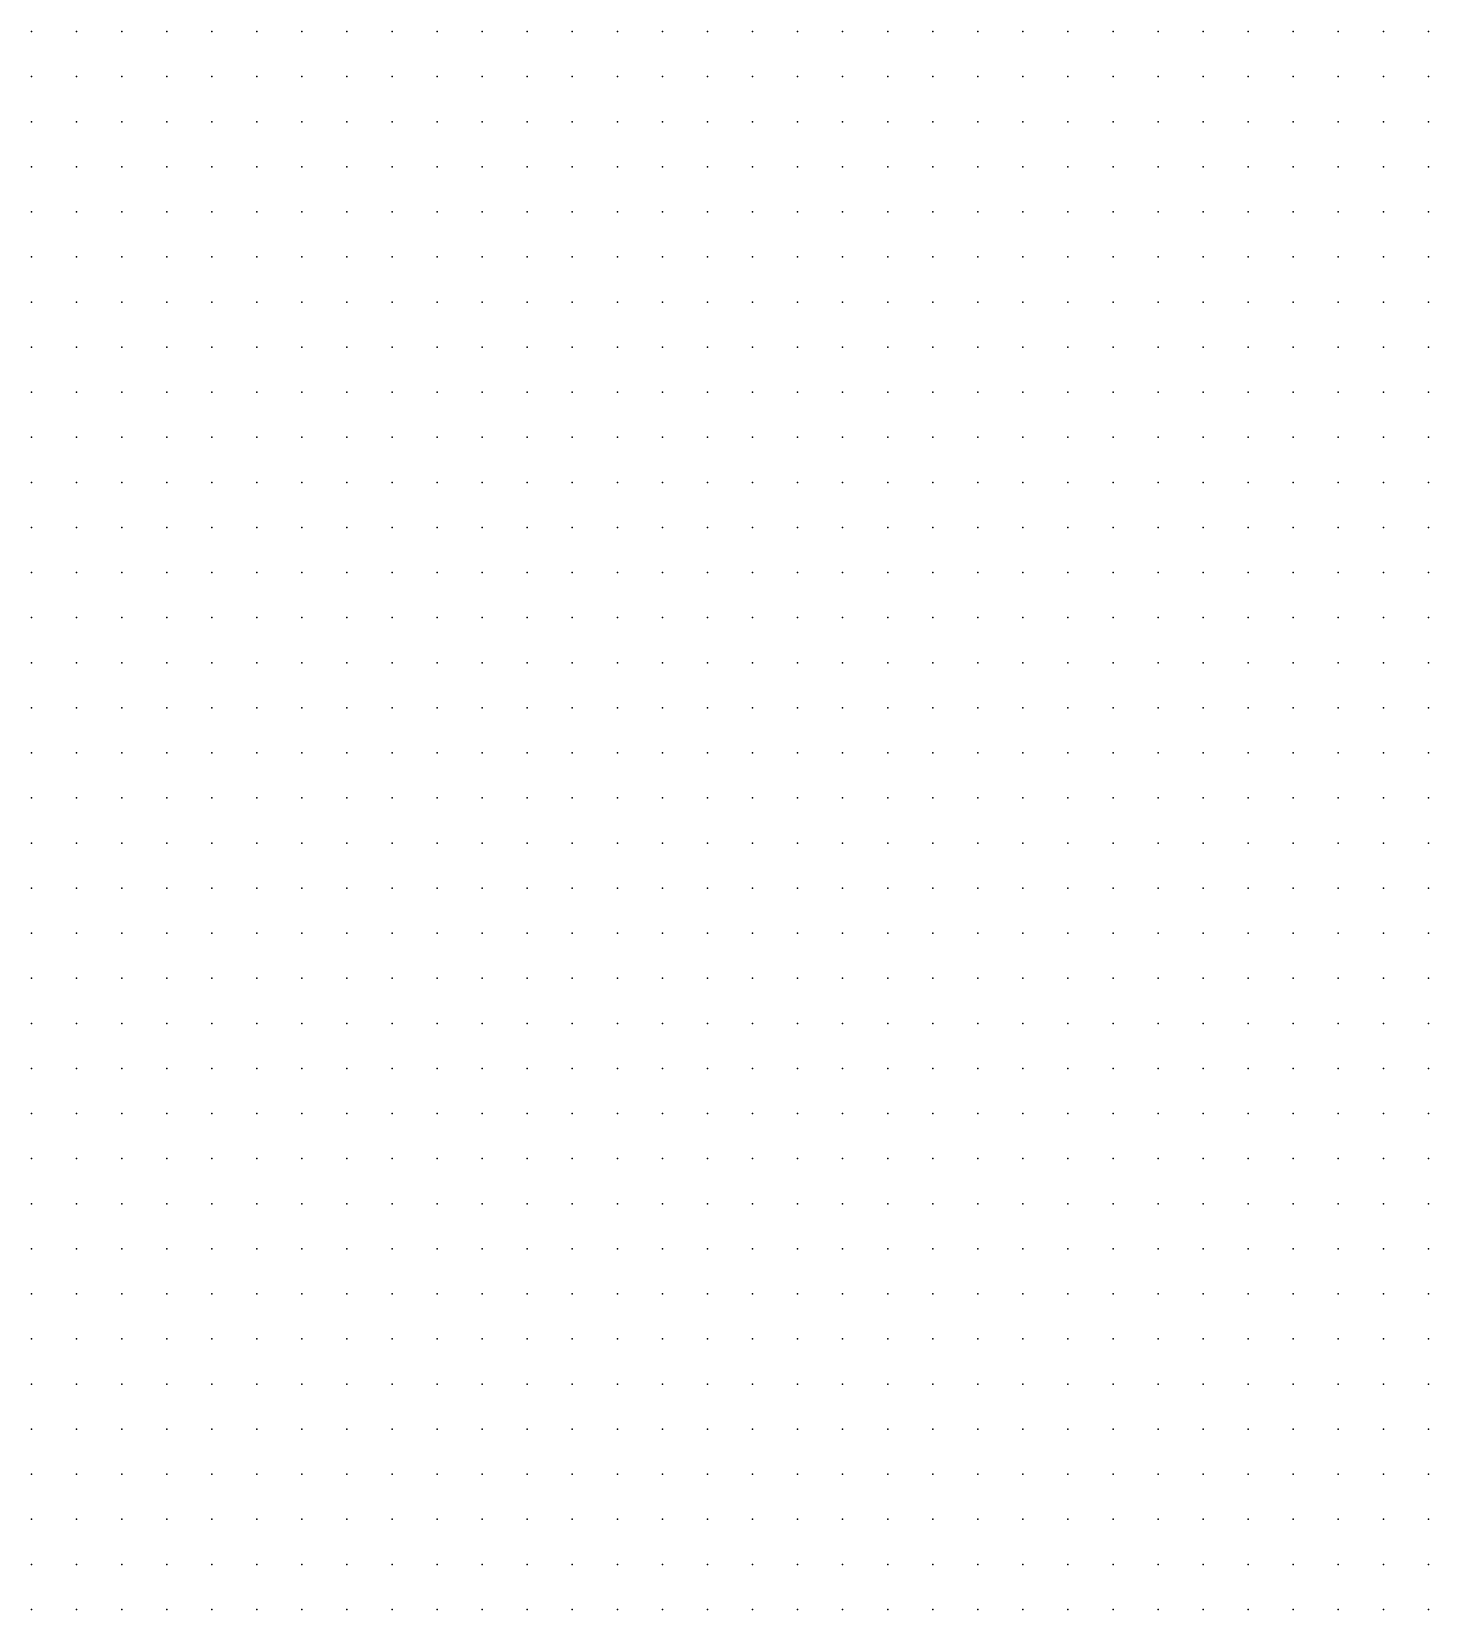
# Model space of a CAD drawing. Header units: metres. Extents: x 287878 to 288137, y 62805 to 63074.
# Drawn here: x 287943 to 287974, y 62912 to 62947 of the extents above; entities that cross this region are included whole.
import ezdxf

# ---------------------------------------------------------------- set-up
doc = ezdxf.new("R2010")
doc.units = ezdxf.units.M
doc.layers.add('SURVEY_INTERP', color=8, linetype='Continuous')

msp = doc.modelspace()

# ---------------------------------------------------------------- linework, layer by layer
at = {"layer": 'SURVEY_INTERP'}
for p in [(287943, 62947, 120.761), (287944, 62947, 120.745), (287945, 62947, 120.729), (287946, 62947, 120.712), (287947, 62947, 120.695), (287948, 62947, 120.678), (287949, 62947, 120.66), (287950, 62947, 120.641), (287951, 62947, 120.623), (287952, 62947, 120.604), (287953, 62947, 120.584), (287954, 62947, 120.564), (287955, 62947, 120.544), (287956, 62947, 120.524), (287957, 62947, 120.503), (287958, 62947, 120.482), (287959, 62947, 120.46), (287960, 62947, 120.439), (287961, 62947, 120.417), (287962, 62947, 120.394), (287963, 62947, 120.372), (287964, 62947, 120.349), (287965, 62947, 120.326), (287966, 62947, 120.303), (287967, 62947, 120.28), (287968, 62947, 120.256), (287969, 62947, 120.232), (287970, 62947, 120.209), (287971, 62947, 120.185), (287972, 62947, 120.16), (287973, 62947, 120.136), (287974, 62947, 120.112), (287943, 62946, 120.712), (287944, 62946, 120.696), (287945, 62946, 120.68), (287946, 62946, 120.663), (287947, 62946, 120.646), (287948, 62946, 120.628), (287949, 62946, 120.611), (287950, 62946, 120.592), (287951, 62946, 120.574), (287952, 62946, 120.555), (287953, 62946, 120.536), (287954, 62946, 120.516), (287955, 62946, 120.496), (287956, 62946, 120.476), (287957, 62946, 120.455), (287958, 62946, 120.434), (287959, 62946, 120.413), (287960, 62946, 120.391), (287961, 62946, 120.37), (287962, 62946, 120.348), (287963, 62946, 120.325), (287964, 62946, 120.303), (287965, 62946, 120.28), (287966, 62946, 120.257), (287967, 62946, 120.234), (287968, 62946, 120.211), (287969, 62946, 120.187), (287970, 62946, 120.164), (287971, 62946, 120.14), (287972, 62946, 120.116), (287973, 62946, 120.092), (287974, 62946, 120.068), (287943, 62945, 120.663), (287944, 62945, 120.647), (287945, 62945, 120.631), (287946, 62945, 120.614), (287947, 62945, 120.597), (287948, 62945, 120.58), (287949, 62945, 120.562), (287950, 62945, 120.544), (287951, 62945, 120.526), (287952, 62945, 120.507), (287953, 62945, 120.488), (287954, 62945, 120.468), (287955, 62945, 120.448), (287956, 62945, 120.428), (287957, 62945, 120.408), (287958, 62945, 120.387), (287959, 62945, 120.366), (287960, 62945, 120.345), (287961, 62945, 120.323), (287962, 62945, 120.301), (287963, 62945, 120.279), (287964, 62945, 120.257), (287965, 62945, 120.234), (287966, 62945, 120.212), (287967, 62945, 120.189), (287968, 62945, 120.166), (287969, 62945, 120.143), (287970, 62945, 120.119), (287971, 62945, 120.096), (287972, 62945, 120.072), (287973, 62945, 120.049), (287974, 62945, 120.025), (287943, 62944, 120.614), (287944, 62944, 120.599), (287945, 62944, 120.583), (287946, 62944, 120.566), (287947, 62944, 120.549), (287948, 62944, 120.532), (287949, 62944, 120.514), (287950, 62944, 120.496), (287951, 62944, 120.478), (287952, 62944, 120.459), (287953, 62944, 120.44), (287954, 62944, 120.421), (287955, 62944, 120.401), (287956, 62944, 120.381), (287957, 62944, 120.361), (287958, 62944, 120.34), (287959, 62944, 120.32), (287960, 62944, 120.299), (287961, 62944, 120.277), (287962, 62944, 120.256), (287963, 62944, 120.234), (287964, 62944, 120.212), (287965, 62944, 120.189), (287966, 62944, 120.167), (287967, 62944, 120.144), (287968, 62944, 120.122), (287969, 62944, 120.099), (287970, 62944, 120.076), (287971, 62944, 120.052), (287972, 62944, 120.029), (287973, 62944, 120.006), (287974, 62944, 119.982), (287943, 62943, 120.567), (287944, 62943, 120.551), (287945, 62943, 120.535), (287946, 62943, 120.519), (287947, 62943, 120.502), (287948, 62943, 120.485), (287949, 62943, 120.467), (287950, 62943, 120.449), (287951, 62943, 120.431), (287952, 62943, 120.412), (287953, 62943, 120.393), (287954, 62943, 120.374), (287955, 62943, 120.355), (287956, 62943, 120.335), (287957, 62943, 120.315), (287958, 62943, 120.295), (287959, 62943, 120.274), (287960, 62943, 120.253), (287961, 62943, 120.232), (287962, 62943, 120.21), (287963, 62943, 120.189), (287964, 62943, 120.167), (287965, 62943, 120.145), (287966, 62943, 120.123), (287967, 62943, 120.1), (287968, 62943, 120.078), (287969, 62943, 120.055), (287970, 62943, 120.032), (287971, 62943, 120.009), (287972, 62943, 119.986), (287973, 62943, 119.963), (287974, 62943, 119.94), (287943, 62942, 120.52), (287944, 62942, 120.504), (287945, 62942, 120.488), (287946, 62942, 120.472), (287947, 62942, 120.455), (287948, 62942, 120.438), (287949, 62942, 120.42), (287950, 62942, 120.403), (287951, 62942, 120.385), (287952, 62942, 120.366), (287953, 62942, 120.347), (287954, 62942, 120.328), (287955, 62942, 120.309), (287956, 62942, 120.289), (287957, 62942, 120.269), (287958, 62942, 120.249), (287959, 62942, 120.229), (287960, 62942, 120.208), (287961, 62942, 120.187), (287962, 62942, 120.166), (287963, 62942, 120.144), (287964, 62942, 120.123), (287965, 62942, 120.101), (287966, 62942, 120.079), (287967, 62942, 120.057), (287968, 62942, 120.034), (287969, 62942, 120.012), (287970, 62942, 119.989), (287971, 62942, 119.967), (287972, 62942, 119.944), (287973, 62942, 119.921), (287974, 62942, 119.898), (287943, 62941, 120.473), (287944, 62941, 120.458), (287945, 62941, 120.442), (287946, 62941, 120.425), (287947, 62941, 120.409), (287948, 62941, 120.392), (287949, 62941, 120.374), (287950, 62941, 120.357), (287951, 62941, 120.339), (287952, 62941, 120.32), (287953, 62941, 120.302), (287954, 62941, 120.283), (287955, 62941, 120.264), (287956, 62941, 120.244), (287957, 62941, 120.224), (287958, 62941, 120.204), (287959, 62941, 120.184), (287960, 62941, 120.163), (287961, 62941, 120.143), (287962, 62941, 120.122), (287963, 62941, 120.1), (287964, 62941, 120.079), (287965, 62941, 120.057), (287966, 62941, 120.036), (287967, 62941, 120.014), (287968, 62941, 119.991), (287969, 62941, 119.969), (287970, 62941, 119.947), (287971, 62941, 119.924), (287972, 62941, 119.902), (287973, 62941, 119.879), (287974, 62941, 119.856), (287943, 62940, 120.427), (287944, 62940, 120.412), (287945, 62940, 120.396), (287946, 62940, 120.38), (287947, 62940, 120.363), (287948, 62940, 120.346), (287949, 62940, 120.329), (287950, 62940, 120.311), (287951, 62940, 120.293), (287952, 62940, 120.275), (287953, 62940, 120.257), (287954, 62940, 120.238), (287955, 62940, 120.219), (287956, 62940, 120.199), (287957, 62940, 120.18), (287958, 62940, 120.16), (287959, 62940, 120.14), (287960, 62940, 120.119), (287961, 62940, 120.099), (287962, 62940, 120.078), (287963, 62940, 120.057), (287964, 62940, 120.036), (287965, 62940, 120.014), (287966, 62940, 119.993), (287967, 62940, 119.971), (287968, 62940, 119.949), (287969, 62940, 119.927), (287970, 62940, 119.905), (287971, 62940, 119.883), (287972, 62940, 119.86), (287973, 62940, 119.838), (287974, 62940, 119.815), (287943, 62939, 120.382), (287944, 62939, 120.367), (287945, 62939, 120.351), (287946, 62939, 120.334), (287947, 62939, 120.318), (287948, 62939, 120.301), (287949, 62939, 120.284), (287950, 62939, 120.266), (287951, 62939, 120.249), (287952, 62939, 120.231), (287953, 62939, 120.212), (287954, 62939, 120.193), (287955, 62939, 120.174), (287956, 62939, 120.155), (287957, 62939, 120.136), (287958, 62939, 120.116), (287959, 62939, 120.096), (287960, 62939, 120.076), (287961, 62939, 120.055), (287962, 62939, 120.035), (287963, 62939, 120.014), (287964, 62939, 119.993), (287965, 62939, 119.972), (287966, 62939, 119.95), (287967, 62939, 119.929), (287968, 62939, 119.907), (287969, 62939, 119.885), (287970, 62939, 119.863), (287971, 62939, 119.841), (287972, 62939, 119.819), (287973, 62939, 119.797), (287974, 62939, 119.775), (287943, 62938, 120.337), (287944, 62938, 120.322), (287945, 62938, 120.306), (287946, 62938, 120.29), (287947, 62938, 120.273), (287948, 62938, 120.257), (287949, 62938, 120.24), (287950, 62938, 120.222), (287951, 62938, 120.204), (287952, 62938, 120.186), (287953, 62938, 120.168), (287954, 62938, 120.15), (287955, 62938, 120.131), (287956, 62938, 120.112), (287957, 62938, 120.092), (287958, 62938, 120.073), (287959, 62938, 120.053), (287960, 62938, 120.033), (287961, 62938, 120.013), (287962, 62938, 119.992), (287963, 62938, 119.971), (287964, 62938, 119.951), (287965, 62938, 119.93), (287966, 62938, 119.908), (287967, 62938, 119.887), (287968, 62938, 119.866), (287969, 62938, 119.844), (287970, 62938, 119.822), (287971, 62938, 119.801), (287972, 62938, 119.779), (287973, 62938, 119.757), (287974, 62938, 119.735), (287943, 62937, 120.293), (287944, 62937, 120.278), (287945, 62937, 120.262), (287946, 62937, 120.246), (287947, 62937, 120.229), (287948, 62937, 120.213), (287949, 62937, 120.196), (287950, 62937, 120.178), (287951, 62937, 120.161), (287952, 62937, 120.143), (287953, 62937, 120.125), (287954, 62937, 120.106), (287955, 62937, 120.087), (287956, 62937, 120.069), (287957, 62937, 120.049), (287958, 62937, 120.03), (287959, 62937, 120.01), (287960, 62937, 119.99), (287961, 62937, 119.97), (287962, 62937, 119.95), (287963, 62937, 119.929), (287964, 62937, 119.909), (287965, 62937, 119.888), (287966, 62937, 119.867), (287967, 62937, 119.846), (287968, 62937, 119.825), (287969, 62937, 119.803), (287970, 62937, 119.782), (287971, 62937, 119.76), (287972, 62937, 119.738), (287973, 62937, 119.717), (287974, 62937, 119.695), (287943, 62936, 120.249), (287944, 62936, 120.234), (287945, 62936, 120.218), (287946, 62936, 120.202), (287947, 62936, 120.186), (287948, 62936, 120.169), (287949, 62936, 120.152), (287950, 62936, 120.135), (287951, 62936, 120.118), (287952, 62936, 120.1), (287953, 62936, 120.082), (287954, 62936, 120.063), (287955, 62936, 120.045), (287956, 62936, 120.026), (287957, 62936, 120.007), (287958, 62936, 119.988), (287959, 62936, 119.968), (287960, 62936, 119.948), (287961, 62936, 119.928), (287962, 62936, 119.908), (287963, 62936, 119.888), (287964, 62936, 119.867), (287965, 62936, 119.847), (287966, 62936, 119.826), (287967, 62936, 119.805), (287968, 62936, 119.784), (287969, 62936, 119.763), (287970, 62936, 119.742), (287971, 62936, 119.72), (287972, 62936, 119.699), (287973, 62936, 119.677), (287974, 62936, 119.656), (287943, 62935, 120.206), (287944, 62935, 120.191), (287945, 62935, 120.175), (287946, 62935, 120.159), (287947, 62935, 120.143), (287948, 62935, 120.126), (287949, 62935, 120.109), (287950, 62935, 120.092), (287951, 62935, 120.075), (287952, 62935, 120.057), (287953, 62935, 120.039), (287954, 62935, 120.021), (287955, 62935, 120.002), (287956, 62935, 119.984), (287957, 62935, 119.965), (287958, 62935, 119.946), (287959, 62935, 119.926), (287960, 62935, 119.907), (287961, 62935, 119.887), (287962, 62935, 119.867), (287963, 62935, 119.847), (287964, 62935, 119.826), (287965, 62935, 119.806), (287966, 62935, 119.785), (287967, 62935, 119.765), (287968, 62935, 119.744), (287969, 62935, 119.723), (287970, 62935, 119.702), (287971, 62935, 119.681), (287972, 62935, 119.659), (287973, 62935, 119.638), (287974, 62935, 119.617), (287943, 62934, 120.164), (287944, 62934, 120.148), (287945, 62934, 120.133), (287946, 62934, 120.117), (287947, 62934, 120.1), (287948, 62934, 120.084), (287949, 62934, 120.067), (287950, 62934, 120.05), (287951, 62934, 120.033), (287952, 62934, 120.015), (287953, 62934, 119.997), (287954, 62934, 119.979), (287955, 62934, 119.961), (287956, 62934, 119.942), (287957, 62934, 119.923), (287958, 62934, 119.904), (287959, 62934, 119.885), (287960, 62934, 119.866), (287961, 62934, 119.846), (287962, 62934, 119.826), (287963, 62934, 119.806), (287964, 62934, 119.786), (287965, 62934, 119.766), (287966, 62934, 119.745), (287967, 62934, 119.725), (287968, 62934, 119.704), (287969, 62934, 119.683), (287970, 62934, 119.662), (287971, 62934, 119.642), (287972, 62934, 119.621), (287973, 62934, 119.599), (287974, 62934, 119.578), (287943, 62933, 120.122), (287944, 62933, 120.106), (287945, 62933, 120.091), (287946, 62933, 120.075), (287947, 62933, 120.059), (287948, 62933, 120.042), (287949, 62933, 120.025), (287950, 62933, 120.008), (287951, 62933, 119.991), (287952, 62933, 119.973), (287953, 62933, 119.956), (287954, 62933, 119.938), (287955, 62933, 119.919), (287956, 62933, 119.901), (287957, 62933, 119.882), (287958, 62933, 119.863), (287959, 62933, 119.844), (287960, 62933, 119.825), (287961, 62933, 119.805), (287962, 62933, 119.786), (287963, 62933, 119.766), (287964, 62933, 119.746), (287965, 62933, 119.726), (287966, 62933, 119.706), (287967, 62933, 119.685), (287968, 62933, 119.665), (287969, 62933, 119.644), (287970, 62933, 119.624), (287971, 62933, 119.603), (287972, 62933, 119.582), (287973, 62933, 119.561), (287974, 62933, 119.54), (287943, 62932, 120.08), (287944, 62932, 120.065), (287945, 62932, 120.049), (287946, 62932, 120.033), (287947, 62932, 120.017), (287948, 62932, 120.001), (287949, 62932, 119.984), (287950, 62932, 119.967), (287951, 62932, 119.95), (287952, 62932, 119.932), (287953, 62932, 119.915), (287954, 62932, 119.897), (287955, 62932, 119.879), (287956, 62932, 119.86), (287957, 62932, 119.842), (287958, 62932, 119.823), (287959, 62932, 119.804), (287960, 62932, 119.785), (287961, 62932, 119.765), (287962, 62932, 119.746), (287963, 62932, 119.726), (287964, 62932, 119.706), (287965, 62932, 119.686), (287966, 62932, 119.666), (287967, 62932, 119.646), (287968, 62932, 119.626), (287969, 62932, 119.606), (287970, 62932, 119.585), (287971, 62932, 119.565), (287972, 62932, 119.544), (287973, 62932, 119.523), (287974, 62932, 119.503), (287943, 62931, 120.039), (287944, 62931, 120.023), (287945, 62931, 120.008), (287946, 62931, 119.992), (287947, 62931, 119.976), (287948, 62931, 119.96), (287949, 62931, 119.943), (287950, 62931, 119.926), (287951, 62931, 119.909), (287952, 62931, 119.892), (287953, 62931, 119.874), (287954, 62931, 119.856), (287955, 62931, 119.838), (287956, 62931, 119.82), (287957, 62931, 119.801), (287958, 62931, 119.783), (287959, 62931, 119.764), (287960, 62931, 119.745), (287961, 62931, 119.726), (287962, 62931, 119.706), (287963, 62931, 119.687), (287964, 62931, 119.667), (287965, 62931, 119.647), (287966, 62931, 119.628), (287967, 62931, 119.608), (287968, 62931, 119.587), (287969, 62931, 119.567), (287970, 62931, 119.547), (287971, 62931, 119.527), (287972, 62931, 119.506), (287973, 62931, 119.486), (287974, 62931, 119.466), (287943, 62930, 119.998), (287944, 62930, 119.983), (287945, 62930, 119.967), (287946, 62930, 119.951), (287947, 62930, 119.935), (287948, 62930, 119.919), (287949, 62930, 119.903), (287950, 62930, 119.886), (287951, 62930, 119.869), (287952, 62930, 119.851), (287953, 62930, 119.834), (287954, 62930, 119.816), (287955, 62930, 119.798), (287956, 62930, 119.78), (287957, 62930, 119.762), (287958, 62930, 119.743), (287959, 62930, 119.724), (287960, 62930, 119.706), (287961, 62930, 119.687), (287962, 62930, 119.667), (287963, 62930, 119.648), (287964, 62930, 119.628), (287965, 62930, 119.609), (287966, 62930, 119.589), (287967, 62930, 119.569), (287968, 62930, 119.549), (287969, 62930, 119.529), (287970, 62930, 119.509), (287971, 62930, 119.489), (287972, 62930, 119.469), (287973, 62930, 119.449), (287974, 62930, 119.429), (287943, 62929, 119.958), (287944, 62929, 119.943), (287945, 62929, 119.927), (287946, 62929, 119.911), (287947, 62929, 119.895), (287948, 62929, 119.879), (287949, 62929, 119.863), (287950, 62929, 119.846), (287951, 62929, 119.829), (287952, 62929, 119.812), (287953, 62929, 119.794), (287954, 62929, 119.777), (287955, 62929, 119.759), (287956, 62929, 119.741), (287957, 62929, 119.722), (287958, 62929, 119.704), (287959, 62929, 119.685), (287960, 62929, 119.667), (287961, 62929, 119.648), (287962, 62929, 119.629), (287963, 62929, 119.609), (287964, 62929, 119.59), (287965, 62929, 119.571), (287966, 62929, 119.551), (287967, 62929, 119.531), (287968, 62929, 119.512), (287969, 62929, 119.492), (287970, 62929, 119.472), (287971, 62929, 119.452), (287972, 62929, 119.432), (287973, 62929, 119.412), (287974, 62929, 119.392), (287943, 62928, 119.918), (287944, 62928, 119.903), (287945, 62928, 119.887), (287946, 62928, 119.872), (287947, 62928, 119.856), (287948, 62928, 119.839), (287949, 62928, 119.823), (287950, 62928, 119.806), (287951, 62928, 119.789), (287952, 62928, 119.772), (287953, 62928, 119.755), (287954, 62928, 119.737), (287955, 62928, 119.72), (287956, 62928, 119.702), (287957, 62928, 119.684), (287958, 62928, 119.665), (287959, 62928, 119.647), (287960, 62928, 119.628), (287961, 62928, 119.609), (287962, 62928, 119.59), (287963, 62928, 119.571), (287964, 62928, 119.552), (287965, 62928, 119.533), (287966, 62928, 119.514), (287967, 62928, 119.494), (287968, 62928, 119.474), (287969, 62928, 119.455), (287970, 62928, 119.435), (287971, 62928, 119.415), (287972, 62928, 119.396), (287973, 62928, 119.376), (287974, 62928, 119.356), (287943, 62927, 119.879), (287944, 62927, 119.863), (287945, 62927, 119.848), (287946, 62927, 119.832), (287947, 62927, 119.816), (287948, 62927, 119.8), (287949, 62927, 119.784), (287950, 62927, 119.767), (287951, 62927, 119.75), (287952, 62927, 119.733), (287953, 62927, 119.716), (287954, 62927, 119.699), (287955, 62927, 119.681), (287956, 62927, 119.663), (287957, 62927, 119.645), (287958, 62927, 119.627), (287959, 62927, 119.609), (287960, 62927, 119.59), (287961, 62927, 119.571), (287962, 62927, 119.553), (287963, 62927, 119.534), (287964, 62927, 119.515), (287965, 62927, 119.496), (287966, 62927, 119.476), (287967, 62927, 119.457), (287968, 62927, 119.438), (287969, 62927, 119.418), (287970, 62927, 119.399), (287971, 62927, 119.379), (287972, 62927, 119.36), (287973, 62927, 119.34), (287974, 62927, 119.32), (287943, 62926, 119.84), (287944, 62926, 119.825), (287945, 62926, 119.809), (287946, 62926, 119.794), (287947, 62926, 119.778), (287948, 62926, 119.762), (287949, 62926, 119.745), (287950, 62926, 119.729), (287951, 62926, 119.712), (287952, 62926, 119.695), (287953, 62926, 119.678), (287954, 62926, 119.66), (287955, 62926, 119.643), (287956, 62926, 119.625), (287957, 62926, 119.607), (287958, 62926, 119.589), (287959, 62926, 119.571), (287960, 62926, 119.552), (287961, 62926, 119.534), (287962, 62926, 119.515), (287963, 62926, 119.496), (287964, 62926, 119.478), (287965, 62926, 119.459), (287966, 62926, 119.439), (287967, 62926, 119.42), (287968, 62926, 119.401), (287969, 62926, 119.382), (287970, 62926, 119.363), (287971, 62926, 119.343), (287972, 62926, 119.324), (287973, 62926, 119.304), (287974, 62926, 119.285), (287943, 62925, 119.801), (287944, 62925, 119.786), (287945, 62925, 119.771), (287946, 62925, 119.755), (287947, 62925, 119.739), (287948, 62925, 119.723), (287949, 62925, 119.707), (287950, 62925, 119.691), (287951, 62925, 119.674), (287952, 62925, 119.657), (287953, 62925, 119.64), (287954, 62925, 119.622), (287955, 62925, 119.605), (287956, 62925, 119.587), (287957, 62925, 119.569), (287958, 62925, 119.552), (287959, 62925, 119.533), (287960, 62925, 119.515), (287961, 62925, 119.497), (287962, 62925, 119.478), (287963, 62925, 119.46), (287964, 62925, 119.441), (287965, 62925, 119.422), (287966, 62925, 119.403), (287967, 62925, 119.384), (287968, 62925, 119.365), (287969, 62925, 119.346), (287970, 62925, 119.327), (287971, 62925, 119.308), (287972, 62925, 119.288), (287973, 62925, 119.269), (287974, 62925, 119.25), (287943, 62924, 119.763), (287944, 62924, 119.748), (287945, 62924, 119.733), (287946, 62924, 119.717), (287947, 62924, 119.701), (287948, 62924, 119.685), (287949, 62924, 119.669), (287950, 62924, 119.653), (287951, 62924, 119.636), (287952, 62924, 119.619), (287953, 62924, 119.602), (287954, 62924, 119.585), (287955, 62924, 119.568), (287956, 62924, 119.55), (287957, 62924, 119.532), (287958, 62924, 119.514), (287959, 62924, 119.496), (287960, 62924, 119.478), (287961, 62924, 119.46), (287962, 62924, 119.442), (287963, 62924, 119.423), (287964, 62924, 119.404), (287965, 62924, 119.386), (287966, 62924, 119.367), (287967, 62924, 119.348), (287968, 62924, 119.329), (287969, 62924, 119.31), (287970, 62924, 119.291), (287971, 62924, 119.272), (287972, 62924, 119.253), (287973, 62924, 119.234), (287974, 62924, 119.216), (287943, 62923, 119.726), (287944, 62923, 119.711), (287945, 62923, 119.695), (287946, 62923, 119.68), (287947, 62923, 119.664), (287948, 62923, 119.648), (287949, 62923, 119.632), (287950, 62923, 119.615), (287951, 62923, 119.599), (287952, 62923, 119.582), (287953, 62923, 119.565), (287954, 62923, 119.548), (287955, 62923, 119.531), (287956, 62923, 119.513), (287957, 62923, 119.495), (287958, 62923, 119.478), (287959, 62923, 119.46), (287960, 62923, 119.442), (287961, 62923, 119.424), (287962, 62923, 119.405), (287963, 62923, 119.387), (287964, 62923, 119.368), (287965, 62923, 119.35), (287966, 62923, 119.331), (287967, 62923, 119.313), (287968, 62923, 119.294), (287969, 62923, 119.275), (287970, 62923, 119.256), (287971, 62923, 119.238), (287972, 62923, 119.219), (287973, 62923, 119.2), (287974, 62923, 119.181), (287943, 62922, 119.688), (287944, 62922, 119.673), (287945, 62922, 119.658), (287946, 62922, 119.643), (287947, 62922, 119.627), (287948, 62922, 119.611), (287949, 62922, 119.595), (287950, 62922, 119.578), (287951, 62922, 119.562), (287952, 62922, 119.545), (287953, 62922, 119.528), (287954, 62922, 119.511), (287955, 62922, 119.494), (287956, 62922, 119.477), (287957, 62922, 119.459), (287958, 62922, 119.441), (287959, 62922, 119.424), (287960, 62922, 119.406), (287961, 62922, 119.388), (287962, 62922, 119.369), (287963, 62922, 119.351), (287964, 62922, 119.333), (287965, 62922, 119.314), (287966, 62922, 119.296), (287967, 62922, 119.277), (287968, 62922, 119.259), (287969, 62922, 119.24), (287970, 62922, 119.222), (287971, 62922, 119.203), (287972, 62922, 119.184), (287973, 62922, 119.166), (287974, 62922, 119.147), (287943, 62921, 119.652), (287944, 62921, 119.637), (287945, 62921, 119.621), (287946, 62921, 119.606), (287947, 62921, 119.59), (287948, 62921, 119.574), (287949, 62921, 119.558), (287950, 62921, 119.542), (287951, 62921, 119.525), (287952, 62921, 119.509), (287953, 62921, 119.492), (287954, 62921, 119.475), (287955, 62921, 119.458), (287956, 62921, 119.44), (287957, 62921, 119.423), (287958, 62921, 119.405), (287959, 62921, 119.388), (287960, 62921, 119.37), (287961, 62921, 119.352), (287962, 62921, 119.334), (287963, 62921, 119.316), (287964, 62921, 119.298), (287965, 62921, 119.279), (287966, 62921, 119.261), (287967, 62921, 119.243), (287968, 62921, 119.224), (287969, 62921, 119.206), (287970, 62921, 119.187), (287971, 62921, 119.169), (287972, 62921, 119.15), (287973, 62921, 119.132), (287974, 62921, 119.114), (287943, 62920, 119.615), (287944, 62920, 119.6), (287945, 62920, 119.585), (287946, 62920, 119.569), (287947, 62920, 119.554), (287948, 62920, 119.538), (287949, 62920, 119.522), (287950, 62920, 119.506), (287951, 62920, 119.489), (287952, 62920, 119.473), (287953, 62920, 119.456), (287954, 62920, 119.439), (287955, 62920, 119.422), (287956, 62920, 119.405), (287957, 62920, 119.387), (287958, 62920, 119.37), (287959, 62920, 119.352), (287960, 62920, 119.334), (287961, 62920, 119.317), (287962, 62920, 119.299), (287963, 62920, 119.281), (287964, 62920, 119.263), (287965, 62920, 119.245), (287966, 62920, 119.226), (287967, 62920, 119.208), (287968, 62920, 119.19), (287969, 62920, 119.172), (287970, 62920, 119.153), (287971, 62920, 119.135), (287972, 62920, 119.117), (287973, 62920, 119.099), (287974, 62920, 119.08), (287943, 62919, 119.579), (287944, 62919, 119.564), (287945, 62919, 119.549), (287946, 62919, 119.533), (287947, 62919, 119.518), (287948, 62919, 119.502), (287949, 62919, 119.486), (287950, 62919, 119.47), (287951, 62919, 119.453), (287952, 62919, 119.437), (287953, 62919, 119.42), (287954, 62919, 119.403), (287955, 62919, 119.386), (287956, 62919, 119.369), (287957, 62919, 119.352), (287958, 62919, 119.335), (287959, 62919, 119.317), (287960, 62919, 119.299), (287961, 62919, 119.282), (287962, 62919, 119.264), (287963, 62919, 119.246), (287964, 62919, 119.228), (287965, 62919, 119.21), (287966, 62919, 119.192), (287967, 62919, 119.174), (287968, 62919, 119.156), (287969, 62919, 119.138), (287970, 62919, 119.12), (287971, 62919, 119.102), (287972, 62919, 119.083), (287973, 62919, 119.065), (287974, 62919, 119.047), (287943, 62918, 119.544), (287944, 62918, 119.529), (287945, 62918, 119.513), (287946, 62918, 119.498), (287947, 62918, 119.482), (287948, 62918, 119.467), (287949, 62918, 119.451), (287950, 62918, 119.434), (287951, 62918, 119.418), (287952, 62918, 119.402), (287953, 62918, 119.385), (287954, 62918, 119.368), (287955, 62918, 119.351), (287956, 62918, 119.334), (287957, 62918, 119.317), (287958, 62918, 119.3), (287959, 62918, 119.282), (287960, 62918, 119.265), (287961, 62918, 119.247), (287962, 62918, 119.229), (287963, 62918, 119.212), (287964, 62918, 119.194), (287965, 62918, 119.176), (287966, 62918, 119.158), (287967, 62918, 119.14), (287968, 62918, 119.122), (287969, 62918, 119.104), (287970, 62918, 119.086), (287971, 62918, 119.068), (287972, 62918, 119.05), (287973, 62918, 119.033), (287974, 62918, 119.015), (287943, 62917, 119.508), (287944, 62917, 119.493), (287945, 62917, 119.478), (287946, 62917, 119.463), (287947, 62917, 119.447), (287948, 62917, 119.431), (287949, 62917, 119.415), (287950, 62917, 119.399), (287951, 62917, 119.383), (287952, 62917, 119.367), (287953, 62917, 119.35), (287954, 62917, 119.333), (287955, 62917, 119.317), (287956, 62917, 119.3), (287957, 62917, 119.282), (287958, 62917, 119.265), (287959, 62917, 119.248), (287960, 62917, 119.23), (287961, 62917, 119.213), (287962, 62917, 119.195), (287963, 62917, 119.178), (287964, 62917, 119.16), (287965, 62917, 119.142), (287966, 62917, 119.124), (287967, 62917, 119.107), (287968, 62917, 119.089), (287969, 62917, 119.071), (287970, 62917, 119.053), (287971, 62917, 119.035), (287972, 62917, 119.018), (287973, 62917, 119), (287974, 62917, 118.982), (287943, 62916, 119.473), (287944, 62916, 119.458), (287945, 62916, 119.443), (287946, 62916, 119.428), (287947, 62916, 119.412), (287948, 62916, 119.397), (287949, 62916, 119.381), (287950, 62916, 119.365), (287951, 62916, 119.348), (287952, 62916, 119.332), (287953, 62916, 119.316), (287954, 62916, 119.299), (287955, 62916, 119.282), (287956, 62916, 119.265), (287957, 62916, 119.248), (287958, 62916, 119.231), (287959, 62916, 119.214), (287960, 62916, 119.197), (287961, 62916, 119.179), (287962, 62916, 119.162), (287963, 62916, 119.144), (287964, 62916, 119.126), (287965, 62916, 119.109), (287966, 62916, 119.091), (287967, 62916, 119.074), (287968, 62916, 119.056), (287969, 62916, 119.038), (287970, 62916, 119.021), (287971, 62916, 119.003), (287972, 62916, 118.985), (287973, 62916, 118.968), (287974, 62916, 118.95), (287943, 62915, 119.439), (287944, 62915, 119.424), (287945, 62915, 119.409), (287946, 62915, 119.393), (287947, 62915, 119.378), (287948, 62915, 119.362), (287949, 62915, 119.346), (287950, 62915, 119.33), (287951, 62915, 119.314), (287952, 62915, 119.298), (287953, 62915, 119.281), (287954, 62915, 119.265), (287955, 62915, 119.248), (287956, 62915, 119.231), (287957, 62915, 119.214), (287958, 62915, 119.197), (287959, 62915, 119.18), (287960, 62915, 119.163), (287961, 62915, 119.146), (287962, 62915, 119.128), (287963, 62915, 119.111), (287964, 62915, 119.093), (287965, 62915, 119.076), (287966, 62915, 119.058), (287967, 62915, 119.041), (287968, 62915, 119.023), (287969, 62915, 119.006), (287970, 62915, 118.988), (287971, 62915, 118.971), (287972, 62915, 118.953), (287973, 62915, 118.936), (287974, 62915, 118.919), (287943, 62914, 119.405), (287944, 62914, 119.39), (287945, 62914, 119.375), (287946, 62914, 119.359), (287947, 62914, 119.344), (287948, 62914, 119.328), (287949, 62914, 119.312), (287950, 62914, 119.296), (287951, 62914, 119.28), (287952, 62914, 119.264), (287953, 62914, 119.248), (287954, 62914, 119.231), (287955, 62914, 119.214), (287956, 62914, 119.198), (287957, 62914, 119.181), (287958, 62914, 119.164), (287959, 62914, 119.147), (287960, 62914, 119.13), (287961, 62914, 119.112), (287962, 62914, 119.095), (287963, 62914, 119.078), (287964, 62914, 119.06), (287965, 62914, 119.043), (287966, 62914, 119.026), (287967, 62914, 119.008), (287968, 62914, 118.991), (287969, 62914, 118.973), (287970, 62914, 118.956), (287971, 62914, 118.939), (287972, 62914, 118.921), (287973, 62914, 118.904), (287974, 62914, 118.887), (287943, 62913, 119.371), (287944, 62913, 119.356), (287945, 62913, 119.341), (287946, 62913, 119.326), (287947, 62913, 119.31), (287948, 62913, 119.294), (287949, 62913, 119.279), (287950, 62913, 119.263), (287951, 62913, 119.247), (287952, 62913, 119.23), (287953, 62913, 119.214), (287954, 62913, 119.198), (287955, 62913, 119.181), (287956, 62913, 119.164), (287957, 62913, 119.148), (287958, 62913, 119.131), (287959, 62913, 119.114), (287960, 62913, 119.097), (287961, 62913, 119.079), (287962, 62913, 119.062), (287963, 62913, 119.045), (287964, 62913, 119.028), (287965, 62913, 119.011), (287966, 62913, 118.993), (287967, 62913, 118.976), (287968, 62913, 118.959), (287969, 62913, 118.941), (287970, 62913, 118.924), (287971, 62913, 118.907), (287972, 62913, 118.89), (287973, 62913, 118.873), (287974, 62913, 118.856), (287943, 62912, 119.337), (287944, 62912, 119.323), (287945, 62912, 119.307), (287946, 62912, 119.292), (287947, 62912, 119.277), (287948, 62912, 119.261), (287949, 62912, 119.245), (287950, 62912, 119.229), (287951, 62912, 119.213), (287952, 62912, 119.197), (287953, 62912, 119.181), (287954, 62912, 119.165), (287955, 62912, 119.148), (287956, 62912, 119.131), (287957, 62912, 119.115), (287958, 62912, 119.098), (287959, 62912, 119.081), (287960, 62912, 119.064), (287961, 62912, 119.047), (287962, 62912, 119.03), (287963, 62912, 119.013), (287964, 62912, 118.996), (287965, 62912, 118.978), (287966, 62912, 118.961), (287967, 62912, 118.944), (287968, 62912, 118.927), (287969, 62912, 118.91), (287970, 62912, 118.893), (287971, 62912, 118.876), (287972, 62912, 118.859), (287973, 62912, 118.842), (287974, 62912, 118.825)]:
    msp.add_point(p, dxfattribs=at)

doc.saveas('drawing.dxf')
